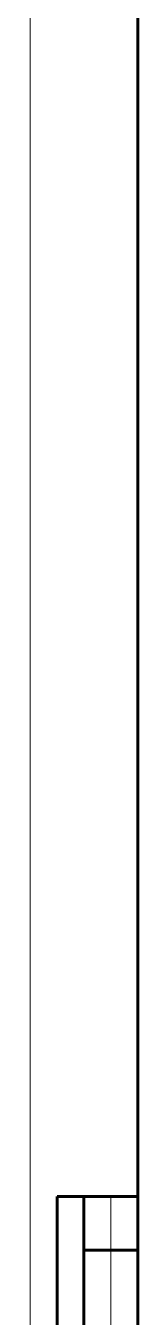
# Model space of a CAD drawing. Header units: millimetres. Extents: x -695119 to 412940, y -249585 to 622758.
# Drawn here: x -42483 to -40483, y 51023 to 75051 of the extents above; entities that cross this region are included whole.
import ezdxf

# ---------------------------------------------------------------- set-up
doc = ezdxf.new("R2010")
doc.units = ezdxf.units.MM
doc.layers.add('ОФ_рамка', color=8, linetype='Continuous', lineweight=60)

# ---------------------------------------------------------------- blocks, each defined once
blk = doc.blocks.new('А0')
at = {"layer": 'ОФ_рамка', "color": 0, "linetype": 'Continuous', "lineweight": 5, "ltscale": 100}
blk.add_lwpolyline([(222168, -309617), (222168, -393717)], dxfattribs=at)
at = {"layer": 'ОФ_рамка', "color": 0, "linetype": 'Continuous', "ltscale": 100}
blk.add_lwpolyline([(224168, -310117), (224168, -393217)], dxfattribs=at)
at = {"layer": 'ОФ_рамка', "color": 0, "linetype": 'Continuous'}
for points in [[(222668, -384717), (222668, -378217)], [(224168, -378217), (222668, -378217)], [(223168, -384717), (223168, -378217)], [(224168, -393217), (224168, -378217)], [(223168, -379217), (224168, -379217)]]:
    blk.add_lwpolyline(points, dxfattribs=at)
at = {"layer": 'ОФ_рамка', "color": 0, "linetype": 'Continuous', "lineweight": 5}
blk.add_lwpolyline([(223668, -384717), (223668, -378217)], dxfattribs=at)

msp = doc.modelspace()

# ---------------------------------------------------------------- block references
at = {"layer": 'ОФ_рамка', "color": 0, "lineweight": -2}
msp.add_blockref('А0', (-264651.492, 431485.555), dxfattribs=at)

doc.saveas('drawing.dxf')
